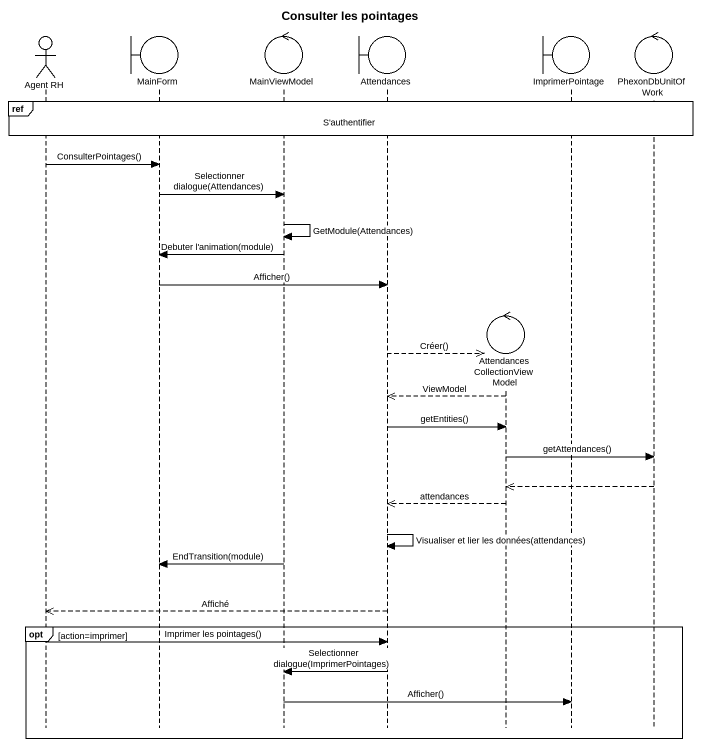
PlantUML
@startuml
title Consulter les pointages
hide footbox
actor "Agent RH" as Agent_RH
boundary MainForm
control MainViewModel
boundary Attendances
control "AttendancesCollectionViewModel" as AttendancesCollectionViewMod
boundary ImprimerPointage
control PhexonDbUnitOfWork

ref over Agent_RH, MainForm, MainViewModel, Attendances, AttendancesCollectionViewMod, ImprimerPointage, PhexonDbUnitOfWork : S'authentifier
Agent_RH -> MainForm : ConsulterPointages()
MainForm -> MainViewModel : Selectionner dialogue(Attendances)
MainViewModel -> MainViewModel : GetModule(Attendances)
MainViewModel -> MainForm : Debuter l'animation(module)
MainForm -> Attendances : Afficher()
Attendances -->> AttendancesCollectionViewMod ** : Créer()
AttendancesCollectionViewMod -->> Attendances : ViewModel
Attendances -> AttendancesCollectionViewMod : getEntities()
AttendancesCollectionViewMod -> PhexonDbUnitOfWork : getAttendances()
PhexonDbUnitOfWork -->> AttendancesCollectionViewMod
AttendancesCollectionViewMod -->> Attendances : attendances
Attendances -> Attendances : Visualiser et lier les données(attendances)
MainViewModel -> MainForm : EndTransition(module)
Attendances -->> Agent_RH : Affiché
opt action=imprimer
  Agent_RH -> Attendances : Imprimer les pointages()
  Attendances -> MainViewModel : Selectionner dialogue(ImprimerPointages)
  MainViewModel -> ImprimerPointage : Afficher()
end
@enduml
